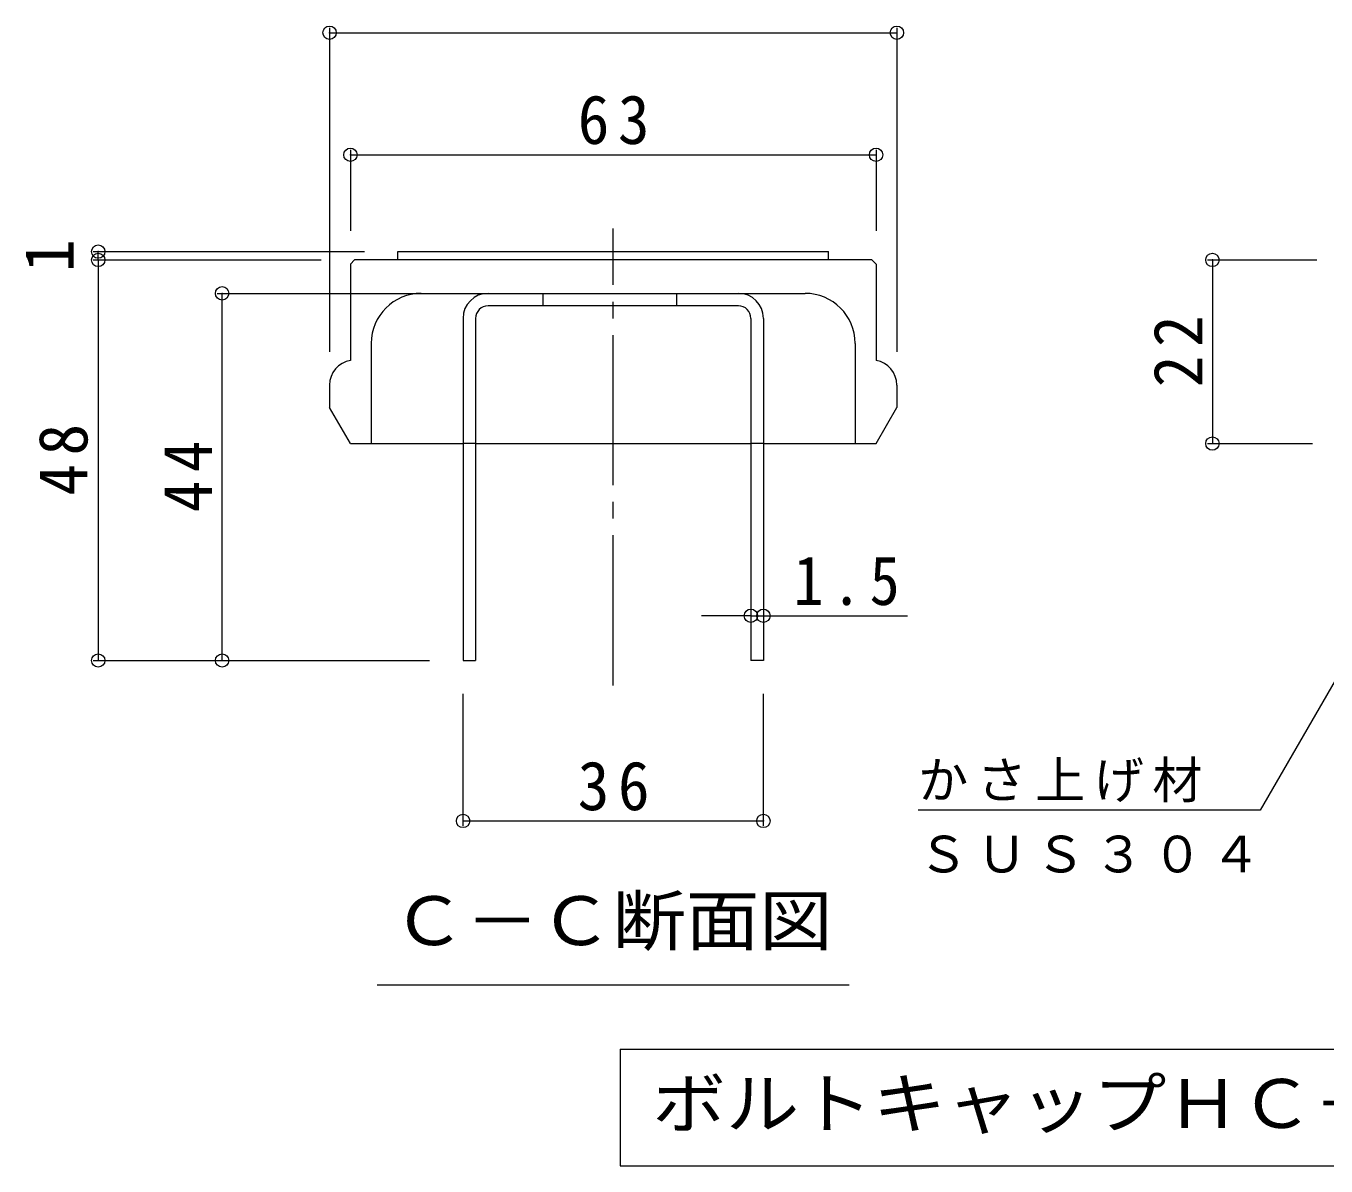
# Model space of a CAD drawing. Units: millimetres on the paper, enlarged 10 times, with parts at other scales. Extents: x -1789 to 1875, y -1353 to 1358.
# Drawn here: x 337 to 1116, y 64 to 747 of the extents above; entities that cross this region are included whole.
import ezdxf
from ezdxf.enums import TextEntityAlignment as Align

# ---------------------------------------------------------------- set-up
doc = ezdxf.new("R2010")
doc.units = ezdxf.units.MM
doc.header["$LTSCALE"] = 10
doc.header["$PDMODE"] = 32
doc.header["$PDSIZE"] = 8
doc.linetypes.add('CHAIN2', pattern=[12, 9, -1, 1, -1])
doc.linetypes.add('DASHED1', pattern=[1.8, 1.2, -0.6])
for name, color, linetype, lineweight in [('D-4', 7, 'Continuous', 9), ('D-5', 7, 'Continuous', 9), ('D-7', 6, 'Continuous', 9), ('D-8', 4, 'Continuous', 9)]:
    doc.layers.add(name, color=color, linetype=linetype, lineweight=lineweight)
doc.styles.add('ＭＳ ゴシック', font='')
doc.styles.get('ＭＳ ゴシック').set_extended_font_data('MS Gothic')

msp = doc.modelspace()

# ---------------------------------------------------------------- linework, layer by layer
at = {"layer": 'D-4'}
for p, q in [((519.08, 746.47), (519.08, 552.28)), ((519.08, 743.47), (859.08, 743.47)), ((859.08, 746.47), (859.08, 552.28)), ((531.58, 673.31), (531.58, 624.78)), ((531.58, 670.31), (846.58, 670.31)), ((846.58, 673.31), (846.58, 624.78)), ((377.46, 612.28), (540, 612.28)), ((380.46, 607.28), (380.46, 612.28)), ((377.46, 607.28), (514.08, 607.28)), ((380.46, 607.28), (380.46, 367.28)), ((1045.16, 607.28), (1110.76, 607.28)), ((1048.16, 607.28), (1048.16, 497.28)), ((451.69, 587.28), (594.08, 587.28)), ((454.69, 367.28), (454.69, 587.28)), ((1045.16, 497.28), (1108.26, 497.28)), ((1165.76, 431.67), (1076.82, 277.63)), ((771.58, 394.09), (741.99, 394.09)), ((771.58, 394.09), (779.08, 394.09)), ((779.08, 394.09), (865.5, 394.09)), ((377.46, 367.28), (579.08, 367.28)), ((599.08, 268.12), (599.08, 347.28)), ((779.08, 268.12), (779.08, 347.28)), ((1076.82, 277.63), (871.82, 277.63)), ((599.08, 271.12), (779.08, 271.12))]:
    msp.add_line(p, q, dxfattribs=at)
for p in [(519.08, 743.47), (859.08, 743.47), (531.58, 670.31), (846.58, 670.31), (380.46, 612.28), (380.46, 607.28), (1048.16, 607.28), (454.69, 587.28), (1048.16, 497.28), (771.58, 394.09), (779.08, 394.09), (380.46, 367.28), (454.69, 367.28), (599.08, 271.12), (779.08, 271.12)]:
    msp.add_point(p, dxfattribs=at)
at = {"layer": 'D-5'}
for p, q in [((547.58, 172.92), (830.58, 172.92)), ((693.29, 134.38), (1356.82, 134.38)), ((693.29, 134.38), (693.29, 64.38)), ((693.29, 64.38), (1356.82, 64.38))]:
    msp.add_line(p, q, dxfattribs=at)
at = {"layer": 'D-7', "linetype": 'CHAIN2'}
msp.add_line((689.08, 352.28), (689.08, 626.05), dxfattribs=at)
at = {"layer": 'D-7'}
for p, q in [((560, 612.28), (818.16, 612.28)), ((560, 607.28), (560, 612.28)), ((818.16, 607.28), (818.16, 612.28)), ((531.58, 604.78), (534.08, 607.28)), ((531.58, 604.78), (531.58, 547.07)), ((844.08, 607.28), (534.08, 607.28)), ((846.58, 604.78), (844.08, 607.28)), ((846.58, 604.78), (846.58, 547.07)), ((574.08, 587.28), (804.08, 587.28)), ((544.08, 557.28), (544.08, 497.28)), ((834.08, 557.28), (834.08, 497.28)), ((519.08, 532.28), (519.08, 518.93)), ((859.08, 532.28), (859.08, 518.93)), ((531.58, 497.28), (519.08, 518.93)), ((846.58, 497.28), (859.08, 518.93)), ((531.58, 497.28), (599.08, 497.28)), ((606.58, 497.28), (771.58, 497.28)), ((779.08, 497.28), (846.58, 497.28))]:
    msp.add_line(p, q, dxfattribs=at)
at = {"layer": 'D-7', "linetype": 'DASHED1'}
for p, q in [((606.58, 497.28), (599.08, 497.28)), ((779.08, 497.28), (771.58, 497.28))]:
    msp.add_line(p, q, dxfattribs=at)
at = {"layer": 'D-7'}
for centre, radius, start, end in [((574.08, 557.28), 30, 90, 180), ((804.08, 557.28), 30, 0, 90), ((534.08, 532.28), 15, 99.59386, 180), ((844.08, 532.28), 15, 0, 80.40614)]:
    msp.add_arc(centre, radius, start, end, dxfattribs=at)
at = {"layer": 'D-8'}
for p, q in [((614.08, 587.28), (764.08, 587.28)), ((647.15, 579.78), (647.15, 587.28)), ((727.15, 579.78), (727.15, 587.28)), ((764.08, 579.78), (614.08, 579.78)), ((599.08, 572.28), (599.08, 367.28)), ((606.58, 572.28), (606.58, 367.28)), ((771.58, 572.28), (771.58, 367.28)), ((779.08, 572.28), (779.08, 367.28)), ((599.08, 367.28), (606.58, 367.28)), ((779.08, 367.28), (771.58, 367.28))]:
    msp.add_line(p, q, dxfattribs=at)
for centre, radius, start, end in [((614.08, 572.28), 15, 90, 180), ((764.08, 572.28), 15, 0, 90), ((614.08, 572.28), 7.5, 90, 180), ((764.08, 572.28), 7.5, 0, 90)]:
    msp.add_arc(centre, radius, start, end, dxfattribs=at)

# ---------------------------------------------------------------- texts
at = {"layer": 'D-4', "color": 2, "style": 'ＭＳ ゴシック'}
msp.add_text('1', height=29.33, rotation=90, dxfattribs=at).set_placement((374.46, 599.78), align=Align.BOTTOM_LEFT)
at = {"layer": 'D-4', "color": 2, "char_height": 29.33, "attachment_point": 7, "style": 'ＭＳ ゴシック'}
for s, insert in [('\\T1.27;\\W0.95;63', (667.83, 676.31)), ('\\T1.27;\\W0.9;1.5', (797.19, 400.09)), ('\\T1.27;\\W0.95;36', (667.83, 277.12))]:
    msp.add_mtext(s, dxfattribs=dict(at, insert=insert))
at = {"layer": 'D-4', "color": 2, "char_height": 29.33, "attachment_point": 7, "rotation": 90, "style": 'ＭＳ ゴシック'}
for s, insert in [('\\T1.27;\\W0.95;22', (1042.16, 531.03)), ('\\T1.27;\\W0.95;48', (374.46, 466.03)), ('\\T1.27;\\W0.95;44', (448.69, 456.03))]:
    msp.add_mtext(s, dxfattribs=dict(at, insert=insert))
at = {"layer": 'D-4', "char_height": 21.99, "attachment_point": 7, "style": 'ＭＳ ゴシック'}
for s, insert in [('\\T1.17;かさ上げ材', (871.82, 282.29)), ('\\T1.17;ＳＵＳ３０４', (871.82, 239.91))]:
    msp.add_mtext(s, dxfattribs=dict(at, insert=insert))
at = {"layer": 'D-5', "color": 2, "style": 'ＭＳ ゴシック', "width": 1.1}
for s, p in [('Ｃ－Ｃ断面図', (556.58, 187.92)), ('ボルトキャップＨＣ－Ｈ詳細図', (712.55, 78.38))]:
    msp.add_text(s, height=29.33, dxfattribs=at).set_placement(p, align=Align.BOTTOM_LEFT)

doc.saveas('drawing.dxf')
